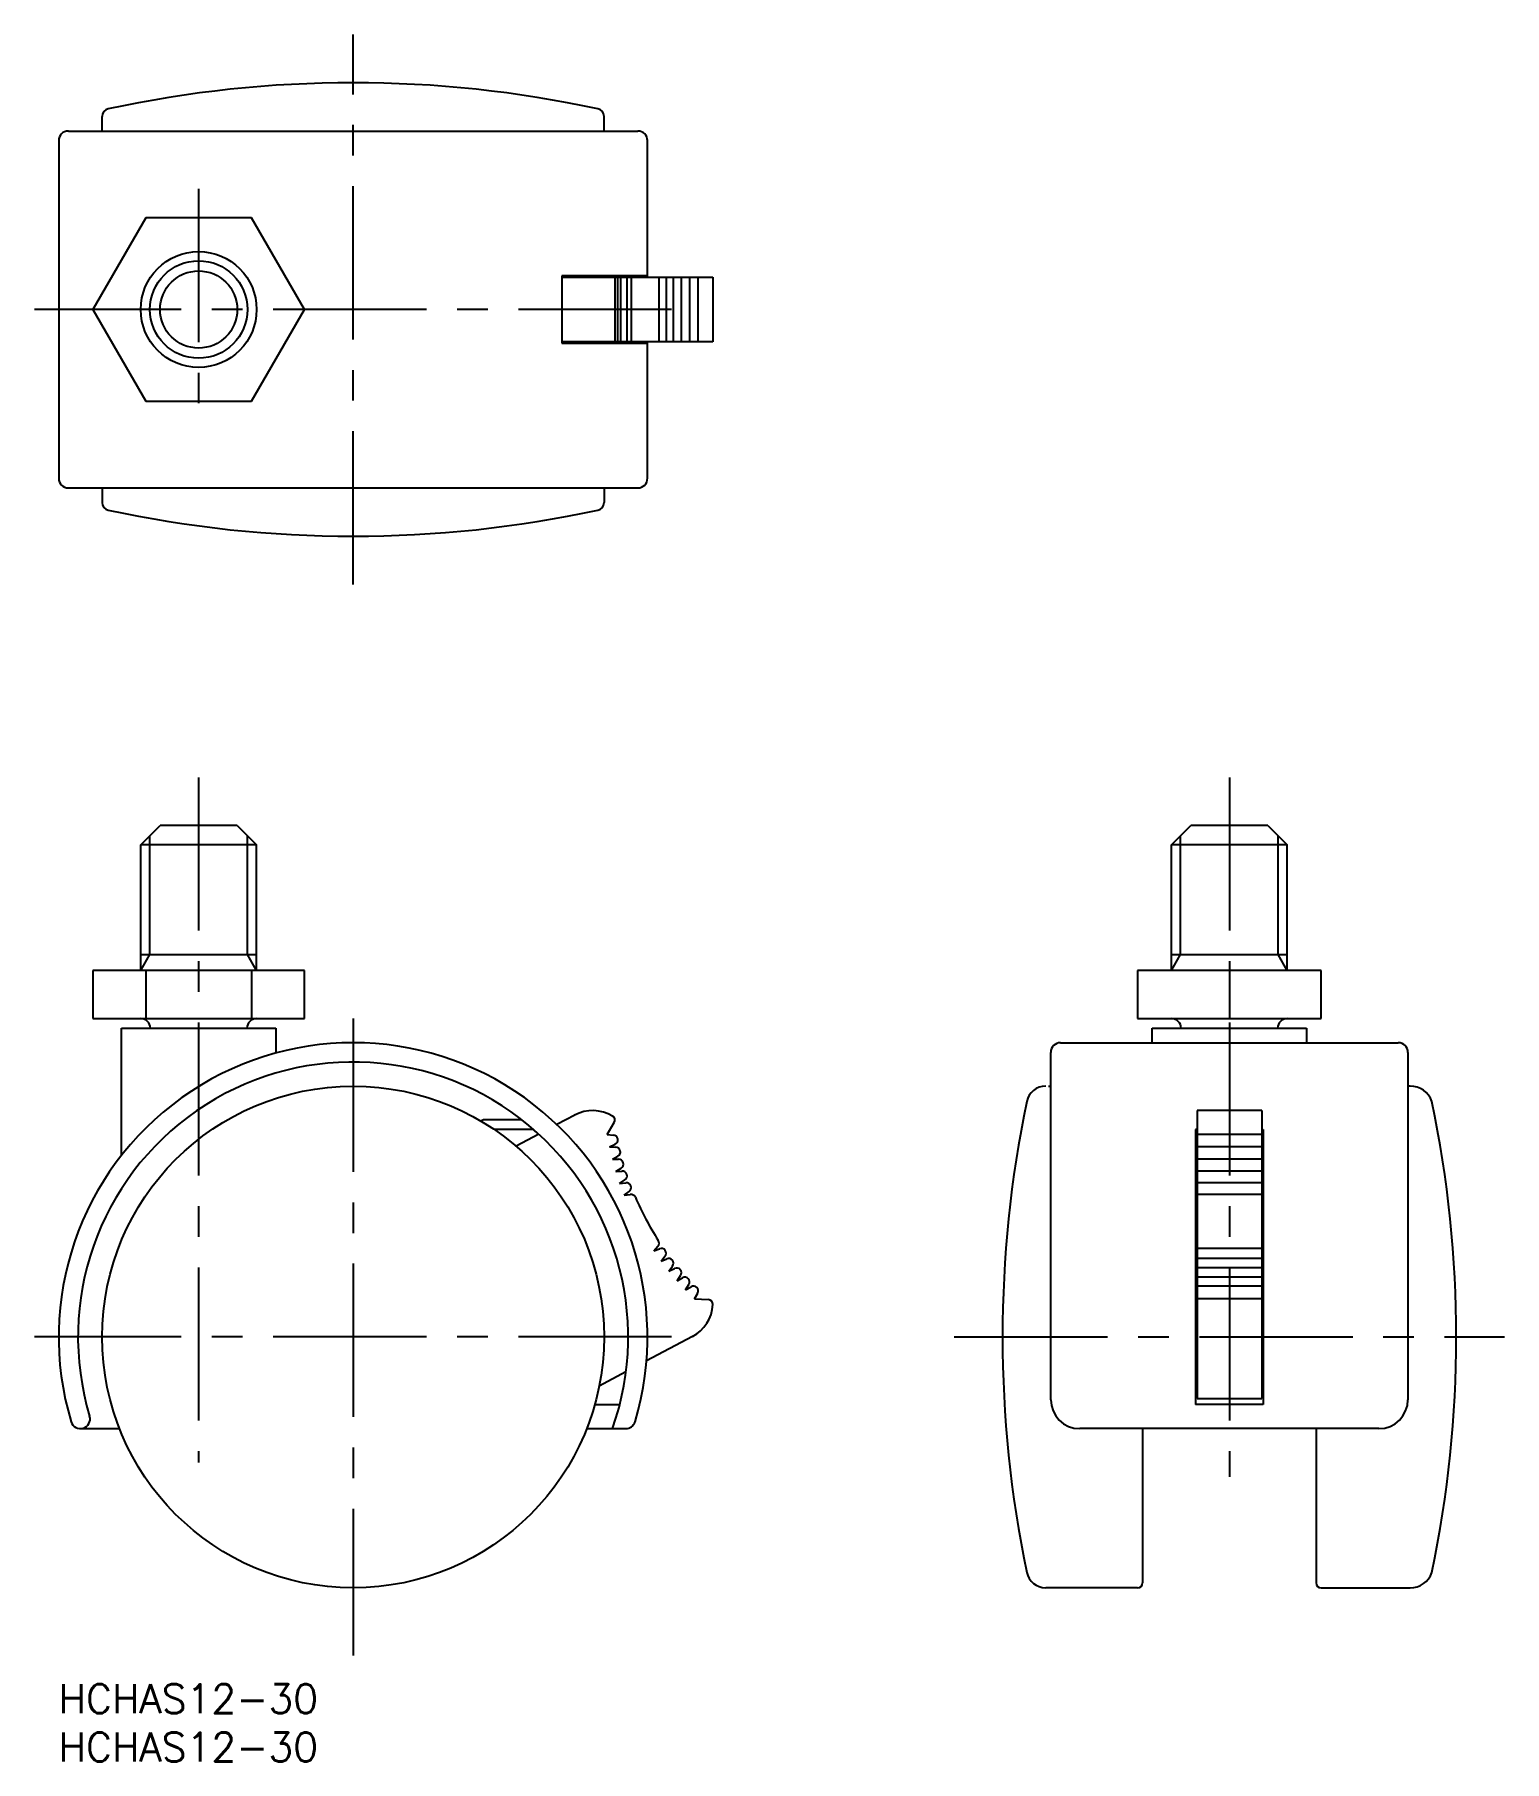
# Model space of a CAD drawing. Extents: x -3 to 150, y -8 to 171.
import ezdxf

# ---------------------------------------------------------------- set-up
doc = ezdxf.new("R2010")
doc.units = 0
doc.header["$LTSCALE"] = 0.5
doc.linetypes.add('CENTER', pattern=[50.8, 31.75, -6.35, 6.35, -6.35])
for name, color, linetype in [('MSM_CENTER', 1, 'CENTER'), ('MSM_CONTINUOUS', 7, 'CONTINUOUS'), ('MSM_NARROW', 5, 'CONTINUOUS'), ('MSM_PART_NUMBER', 7, 'CONTINUOUS')]:
    doc.layers.add(name, color=color, linetype=linetype)
doc.styles.get("Standard").update_dxf_attribs({"font": 'txt.shx', "height": 3, "bigfont": 'bigfont.shx'})

# ---------------------------------------------------------------- blocks, each defined once
blk = doc.blocks.new('*U1')
at = {"layer": 'MSM_PART_NUMBER'}
blk.add_text('HCHAS12-30', height=3, dxfattribs=at).set_placement((0, -3))
blk = doc.blocks.new('*U2')
at = {"layer": 'MSM_PART_NUMBER'}
blk.add_text('HCHAS12-30', height=3, dxfattribs=at).set_placement((0, -8))

msp = doc.modelspace()

# ---------------------------------------------------------------- linework, layer by layer
at = {"layer": 'MSM_CENTER'}
for p, q in [((30.5, 114), (30.5, 171)), ((14.5, 155), (14.5, 130)), ((63.5, 142.5), (-2.5, 142.5)), ((14.5, 94), (14.5, 23)), ((121.28, 94), (121.28, 21.5)), ((30.5, 69), (30.5, 3)), ((63.5, 36), (-2.5, 36)), ((92.78, 36), (149.78, 36))]:
    msp.add_line(p, q, dxfattribs=at)
at = {"layer": 'MSM_CONTINUOUS'}
for p, q in [((4.5, 161), (4.5, 162.51)), ((56.5, 161), (56.5, 162.51)), ((0, 160), (0, 125)), ((1, 161), (60, 161)), ((61, 145.85), (61, 160)), ((9.02, 152), (3.53, 142.5)), ((19.98, 152), (9.02, 152)), ((25.47, 142.5), (19.98, 152)), ((61, 146), (52.13, 146)), ((52.13, 146), (52.13, 139)), ((52.13, 145.85), (67.78, 145.85)), ((57.63, 145.85), (57.63, 139.15)), ((57.93, 139.15), (57.93, 145.85)), ((58.19, 145.85), (58.19, 139.15)), ((58.88, 139.15), (58.88, 145.85)), ((59.31, 145.85), (59.31, 139.15)), ((62.2, 139.15), (62.2, 145.85)), ((62.92, 145.85), (62.92, 139.15)), ((63.69, 139.15), (63.69, 145.85)), ((64.51, 139.15), (64.51, 145.85)), ((65.36, 145.85), (65.36, 139.15)), ((66.26, 139.15), (66.26, 145.85)), ((67.78, 145.85), (67.78, 139.15)), ((3.53, 142.5), (9.02, 133)), ((19.98, 133), (25.47, 142.5)), ((67.78, 139.15), (52.13, 139.15)), ((52.13, 139), (61, 139)), ((61, 125), (61, 139.15)), ((9.02, 133), (19.98, 133)), ((1, 124), (60, 124)), ((4.5, 124), (4.5, 122.49)), ((56.5, 124), (56.5, 122.49)), ((8.5, 87), (10.5, 89)), ((18.5, 89), (10.5, 89)), ((18.5, 89), (20.5, 87)), ((115.28, 87), (117.28, 89)), ((125.28, 89), (117.28, 89)), ((125.28, 89), (127.28, 87)), ((8.5, 74), (8.5, 87)), ((20.5, 87), (8.5, 87)), ((20.5, 74), (20.5, 87)), ((127.28, 87), (115.28, 87)), ((115.28, 74), (115.28, 87)), ((127.28, 74), (127.28, 87)), ((8.5, 75.64), (20.5, 75.64)), ((115.28, 75.64), (127.28, 75.64)), ((25.47, 74), (3.53, 74)), ((3.53, 74), (3.53, 69)), ((9.02, 74), (9.02, 69)), ((19.98, 74), (19.98, 69)), ((25.47, 69), (25.47, 74)), ((130.78, 74), (111.78, 74)), ((111.78, 74), (111.78, 69)), ((121.28, 74), (121.28, 69)), ((130.78, 69), (130.78, 74)), ((3.53, 69), (25.47, 69)), ((111.78, 69), (130.78, 69)), ((6.5, 68), (22.5, 68)), ((6.5, 54.82), (6.5, 68)), ((22.5, 68), (22.5, 65.43)), ((103.78, 66.5), (138.78, 66.5)), ((113.28, 68), (129.28, 68)), ((113.28, 66.5), (113.28, 68)), ((129.28, 68), (129.28, 66.5)), ((102.78, 29.5), (102.78, 65.5)), ((139.78, 65.5), (139.78, 29.5)), ((102.55, 62), (102.78, 62)), ((140.01, 62), (139.78, 62)), ((117.93, 59.46), (117.93, 29.62)), ((124.63, 59.46), (117.93, 59.46)), ((124.63, 59.46), (124.63, 29.62)), ((47.99, 58.5), (44.01, 58.5)), ((49.21, 57.5), (45.12, 57.5)), ((53.46, 59), (51.61, 58.01)), ((56.83, 56.99), (57.56, 58.22)), ((117.78, 57.5), (117.78, 29)), ((117.93, 57.5), (117.78, 57.5)), ((124.63, 57.5), (124.78, 57.5)), ((124.78, 57.5), (124.78, 29)), ((49.74, 57.02), (47.39, 55.77)), ((56.83, 56.99), (57.47, 56.93)), ((57.07, 55.7), (57.65, 55.98)), ((57.07, 55.7), (57.71, 55.67)), ((124.63, 56.99), (117.93, 56.99)), ((124.63, 55.7), (117.93, 55.7)), ((57.36, 54.43), (57.93, 54.73)), ((57.36, 54.43), (58.01, 54.43)), ((124.63, 54.43), (117.93, 54.43)), ((57.71, 53.16), (58.27, 53.5)), ((57.71, 53.16), (58.36, 53.19)), ((58.11, 51.92), (58.66, 52.28)), ((58.11, 51.92), (58.76, 51.98)), ((124.63, 53.19), (117.93, 53.19)), ((124.63, 51.98), (117.93, 51.98)), ((58.57, 50.69), (59.1, 51.07)), ((58.57, 50.69), (59.22, 50.78)), ((124.63, 50.78), (117.93, 50.78)), ((61.64, 44.93), (62.07, 45.41)), ((61.64, 44.93), (62.25, 45.15)), ((124.63, 45.18), (117.93, 45.18)), ((62.4, 43.86), (62.81, 44.36)), ((62.4, 43.86), (63, 44.11)), ((63.21, 42.83), (63.59, 43.35)), ((63.21, 42.83), (63.79, 43.1)), ((124.63, 44.15), (117.93, 44.15)), ((124.63, 43.15), (117.93, 43.15)), ((64.06, 41.83), (64.42, 42.37)), ((64.06, 41.83), (64.63, 42.13)), ((64.95, 40.88), (65.29, 41.43)), ((64.95, 40.88), (65.51, 41.2)), ((124.63, 42.19), (117.93, 42.19)), ((124.63, 41.27), (117.93, 41.27)), ((65.88, 39.96), (66.2, 40.53)), ((65.88, 39.96), (67.31, 39.88)), ((124.63, 39.96), (117.93, 39.96)), ((65.66, 36.04), (60.9, 33.51)), ((58.77, 32.37), (55.99, 30.9)), ((55.54, 29), (58.13, 29)), ((124.78, 29), (117.78, 29)), ((117.93, 29.62), (124.63, 29.62)), ((2.25, 26.5), (6.3, 26.5)), ((54.7, 26.5), (58.75, 26.5)), ((136.78, 26.5), (105.78, 26.5)), ((112.28, 26.5), (112.28, 10.5)), ((130.28, 26.5), (130.28, 10.5)), ((111.78, 10), (102.25, 10)), ((130.78, 10), (140.01, 10))]:
    msp.add_line(p, q, dxfattribs=at)
for centre, radius in [((14.5, 142.5), 6), ((14.5, 142.5), 4), ((30.5, 36), 26)]:
    msp.add_circle(centre, radius, dxfattribs=at)
for centre, radius, start, end in [((30.5, 46), 120, 77.795, 102.205), ((5.3, 162.51), 0.8, 102.205, 180), ((55.7, 162.51), 0.8, 0, 77.795), ((1, 160), 1, 90, 180), ((60, 160), 1, 0, 90), ((1, 125), 1, 180, 270), ((60, 125), 1, 270, 0), ((5.3, 122.49), 0.8, 180, 257.795), ((55.7, 122.49), 0.8, 282.205, 0), ((30.5, 239), 120, 257.795, 282.205), ((8.5, 68), 1, 0, 90), ((20.5, 68), 1, 90, 180), ((115.28, 68), 1, 0, 90), ((127.28, 68), 1, 90, 180), ((30.5, 36), 30.5, 343.2536, 196.7464), ((103.78, 65.5), 1, 90, 180), ((138.78, 65.5), 1, 0, 90), ((30.5, 36), 28.5, 340.5288, 196.7464), ((102.25, 60), 2, 90, 168.2647), ((140.04, 59.65), 2.35, 18.8232, 90.7687), ((55.33, 55.46), 4, 59.175, 118), ((217.78, 36), 120, 168.2647, 191.7353), ((24.78, 36), 120, 348.2647, 11.7353), ((52.5, 41.5), 19, 116.5254, 117.4052), ((57.13, 58.47), 0.5, 329.2791, 59.175), ((57.43, 56.43), 0.5, 295.9059, 85.0941), ((57.69, 55.17), 0.5, 298.4059, 87.5941), ((58.01, 53.93), 0.5, 300.9059, 90.0941), ((58.38, 52.69), 0.5, 303.4059, 92.5941), ((58.81, 51.48), 0.5, 305.9059, 95.0941), ((59.28, 50.28), 0.5, 23, 97.5941), ((86.44, 61.81), 29, 203, 213), ((61.7, 45.74), 0.5, 318.4059, 33), ((62.42, 44.68), 0.5, 320.9059, 110.0941), ((63.19, 43.65), 0.5, 323.4059, 112.5941), ((64.01, 42.65), 0.5, 325.9059, 115.0941), ((64.86, 41.69), 0.5, 328.4059, 117.5941), ((65.76, 40.77), 0.5, 330.9059, 120.0941), ((67.28, 39.38), 0.5, 356.825, 86.7209), ((63.78, 39.57), 4, 298, 356.825), ((105.78, 29.5), 3, 180, 270), ((136.78, 29.5), 3, 270, 0), ((2.25, 27.5), 1, 196.7464, 16.7464), ((58.75, 27.5), 1, 270, 343.2536), ((102.25, 12), 2, 191.7353, 270), ((140.04, 12.35), 2.35, 269.2313, 341.1768), ((111.78, 10.5), 0.5, 270, 0), ((130.78, 10.5), 0.5, 180, 270)]:
    msp.add_arc(centre, radius, start, end, dxfattribs=at)
at = {"layer": 'MSM_NARROW'}
for p, q in [((9.45, 75.64), (9.45, 87.95)), ((19.55, 75.64), (19.55, 87.95)), ((116.23, 75.64), (116.23, 87.95)), ((126.33, 75.64), (126.33, 87.95)), ((8.5, 74), (9.45, 75.64)), ((20.5, 74), (19.55, 75.64)), ((115.28, 74), (116.23, 75.64)), ((127.28, 74), (126.33, 75.64))]:
    msp.add_line(p, q, dxfattribs=at)
msp.add_circle((14.5, 142.5), 5.05, dxfattribs=at)

# ---------------------------------------------------------------- block references
at = {"layer": 'MSM_CONTINUOUS'}
for name in ['*U1', '*U2']:
    msp.add_blockref(name, (0, 0), dxfattribs=at)

doc.saveas('drawing.dxf')
